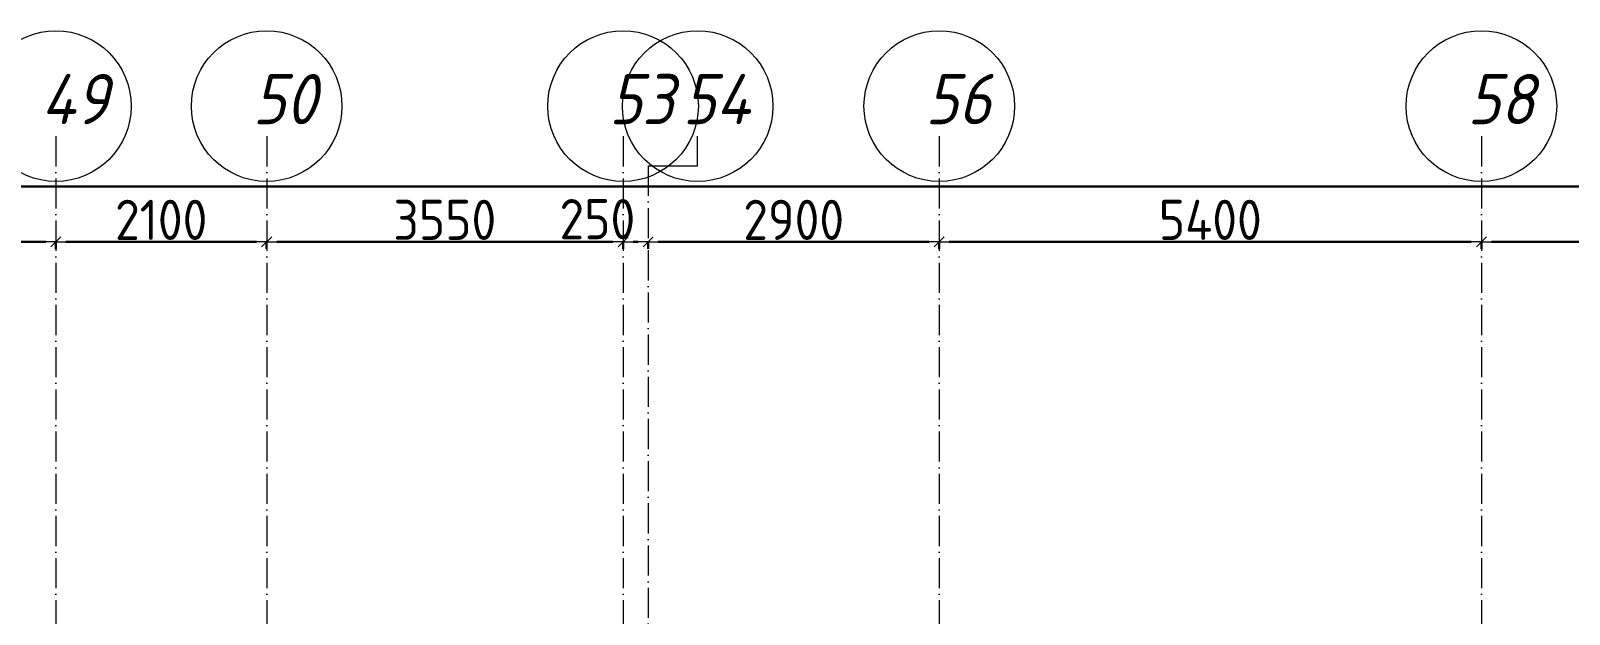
# Model space of a CAD drawing. Header units: millimetres. Extents: x -213536 to 1564669, y -45299 to 942238.
# Drawn here: x 612983 to 628308, y 657677 to 663487 of the extents above; entities that cross this region are included whole.
import ezdxf

# ---------------------------------------------------------------- set-up
doc = ezdxf.new("R2010")
doc.units = ezdxf.units.MM
doc.linetypes.add('50_200_ШТРИХ_1Т_ш5_п1_п1_', pattern=[700, 500, -100, 0, -100])
for name, color, linetype, lineweight in [('3.1) ЖБ окна 1.2 м', 102, 'Continuous', 30), ('A-____-____-DIMS', 7, 'Continuous', 9), ('S-GRID-____-IDEN', 7, 'Continuous', 9), ('S-GRID-____-OTLN', 7, 'Continuous', 9), ('S-GRID-____-OTLN-1', 7, '50_200_ШТРИХ_1Т_ш5_п1_п1_', 9)]:
    doc.layers.add(name, color=color, linetype=linetype, lineweight=lineweight)
doc.styles.add('ISOCPEUR_I_9', font='isocpeui.ttf', dxfattribs={"width": 0.9, "height": 250})
doc.styles.add('СПДС', font='isocpeur.ttf', dxfattribs={"width": 0.9})
doc.dimstyles.new('Размера А3', dxfattribs={"dimtxt": 200, "dimasz": 100, "dimexe": 70, "dimexo": 100, "dimgap": 20, "dimtad": 1, "dimdec": 0, "dimrnd": 10, "dimzin": 0, "dimdsep": 46, "dimtxsty": 'СПДС', "dimblk": 'ARROWHEAD_6', "dimcen": 1, "dimclrd": 256, "dimclre": 256, "dimclrt": 256, "dimazin": 0, "dimtfac": 1, "dimtdec": 0, "dimtmove": 2, "dimatfit": 3, "dimfxl": 1, "dimtolj": 1, "dimtzin": 0, "dimarcsym": 0})

# ---------------------------------------------------------------- blocks, each defined once
blk = doc.blocks.new('Ось сетки - Круг_Ø6_00__ISO-2_5_0_9K_-25732049-АР1_План отверстий 2 этажа в осях 1-64_Ю-ЯЯ')
at = {"layer": 'S-GRID-____-IDEN'}
blk.add_circle((0, 0), 3, dxfattribs=at)
blk = doc.blocks.new('ARROWHEAD_6')
at = {"color": 0, "linetype": 'Continuous'}
for p, q in [((0, 0), (-1, 0)), ((-0.5, -0.5), (0.5, 0.5))]:
    blk.add_line(p, q, dxfattribs=at)
blk = doc.blocks.new('*D5529')
at = {"layer": 'A-____-____-DIMS', "lineweight": -2, "transparency": 16777216}
for p, q in [((51108, 548862), (51108, 548786)), ((51208, 548856), (53258, 548856)), ((53358, 548862), (53358, 548786))]:
    blk.add_line(p, q, dxfattribs=at)
at = {"layer": 'Defpoints', "color": 0, "lineweight": 30, "transparency": 16777216}
for p in [(51108, 548962), (53358, 548962), (53358, 548856)]:
    blk.add_point(p, dxfattribs=at)
at = {"layer": 'A-____-____-DIMS', "lineweight": -2, "transparency": 16777216, "xscale": 100, "yscale": 100, "zscale": 100, "rotation": 180}
blk.add_blockref('ARROWHEAD_6', (51108, 548856), dxfattribs=at)
at = {"layer": 'A-____-____-DIMS', "lineweight": -2, "transparency": 16777216, "xscale": 100, "yscale": 100, "zscale": 100}
blk.add_blockref('ARROWHEAD_6', (53358, 548856), dxfattribs=at)
at = {"layer": 'A-____-____-DIMS', "transparency": 16777216, "insert": (52233, 549076), "char_height": 400, "width": 2.49, "attachment_point": 5, "style": 'СПДС'}
blk.add_mtext('\\A1;2250', dxfattribs=at)
blk = doc.blocks.new('*D5530')
at = {"layer": 'A-____-____-DIMS', "lineweight": -2, "transparency": 16777216}
for p, q in [((53358, 548862), (53358, 548786)), ((53458, 548856), (55358, 548856)), ((55458, 548862), (55458, 548786))]:
    blk.add_line(p, q, dxfattribs=at)
at = {"layer": 'Defpoints', "color": 0, "lineweight": 30, "transparency": 16777216}
for p in [(53358, 548962), (55458, 548962), (55458, 548856)]:
    blk.add_point(p, dxfattribs=at)
at = {"layer": 'A-____-____-DIMS', "lineweight": -2, "transparency": 16777216, "xscale": 100, "yscale": 100, "zscale": 100, "rotation": 180}
blk.add_blockref('ARROWHEAD_6', (53358, 548856), dxfattribs=at)
at = {"layer": 'A-____-____-DIMS', "lineweight": -2, "transparency": 16777216, "xscale": 100, "yscale": 100, "zscale": 100}
blk.add_blockref('ARROWHEAD_6', (55458, 548856), dxfattribs=at)
at = {"layer": 'A-____-____-DIMS', "transparency": 16777216, "insert": (54408, 549076), "char_height": 400, "width": 2.3, "attachment_point": 5, "style": 'СПДС'}
blk.add_mtext('\\A1;2100', dxfattribs=at)
blk = doc.blocks.new('*D5531')
at = {"layer": 'A-____-____-DIMS', "lineweight": -2, "transparency": 16777216}
for p, q in [((55458, 548862), (55458, 548786)), ((55558, 548856), (58908, 548856)), ((59008, 548862), (59008, 548786))]:
    blk.add_line(p, q, dxfattribs=at)
at = {"layer": 'Defpoints', "color": 0, "lineweight": 30, "transparency": 16777216}
for p in [(55458, 548962), (59008, 548962), (59008, 548856)]:
    blk.add_point(p, dxfattribs=at)
at = {"layer": 'A-____-____-DIMS', "lineweight": -2, "transparency": 16777216, "xscale": 100, "yscale": 100, "zscale": 100, "rotation": 180}
blk.add_blockref('ARROWHEAD_6', (55458, 548856), dxfattribs=at)
at = {"layer": 'A-____-____-DIMS', "lineweight": -2, "transparency": 16777216, "xscale": 100, "yscale": 100, "zscale": 100}
blk.add_blockref('ARROWHEAD_6', (59008, 548856), dxfattribs=at)
at = {"layer": 'A-____-____-DIMS', "transparency": 16777216, "insert": (57233, 549076), "char_height": 400, "width": 2.49, "attachment_point": 5, "style": 'СПДС'}
blk.add_mtext('\\A1;3550', dxfattribs=at)
blk = doc.blocks.new('*D5532')
at = {"layer": 'A-____-____-DIMS', "lineweight": -2, "transparency": 16777216}
for p, q in [((59008, 548862), (59008, 548786)), ((59108, 548856), (59158, 548856)), ((59258, 548862), (59258, 548786))]:
    blk.add_line(p, q, dxfattribs=at)
at = {"layer": 'Defpoints', "color": 0, "lineweight": 30, "transparency": 16777216}
for p in [(59008, 548962), (59258, 548962), (59258, 548856)]:
    blk.add_point(p, dxfattribs=at)
at = {"layer": 'A-____-____-DIMS', "lineweight": -2, "transparency": 16777216, "xscale": 100, "yscale": 100, "zscale": 100, "rotation": 180}
blk.add_blockref('ARROWHEAD_6', (59008, 548856), dxfattribs=at)
at = {"layer": 'A-____-____-DIMS', "lineweight": -2, "transparency": 16777216, "xscale": 100, "yscale": 100, "zscale": 100}
blk.add_blockref('ARROWHEAD_6', (59258, 548856), dxfattribs=at)
at = {"layer": 'A-____-____-DIMS', "transparency": 16777216, "insert": (58375, 549283), "char_height": 400, "width": 1.87, "attachment_point": 1, "line_spacing_factor": 1.149209, "style": 'СПДС'}
blk.add_mtext('\\A1;250', dxfattribs=at)
blk = doc.blocks.new('*D5533')
at = {"layer": 'A-____-____-DIMS', "lineweight": -2, "transparency": 16777216}
for p, q in [((59258, 548862), (59258, 548786)), ((59358, 548856), (62058, 548856)), ((62158, 548862), (62158, 548786))]:
    blk.add_line(p, q, dxfattribs=at)
at = {"layer": 'Defpoints', "color": 0, "lineweight": 30, "transparency": 16777216}
for p in [(59258, 548962), (62158, 548962), (62158, 548856)]:
    blk.add_point(p, dxfattribs=at)
at = {"layer": 'A-____-____-DIMS', "lineweight": -2, "transparency": 16777216, "xscale": 100, "yscale": 100, "zscale": 100, "rotation": 180}
blk.add_blockref('ARROWHEAD_6', (59258, 548856), dxfattribs=at)
at = {"layer": 'A-____-____-DIMS', "lineweight": -2, "transparency": 16777216, "xscale": 100, "yscale": 100, "zscale": 100}
blk.add_blockref('ARROWHEAD_6', (62158, 548856), dxfattribs=at)
at = {"layer": 'A-____-____-DIMS', "transparency": 16777216, "insert": (60708, 549076), "char_height": 400, "width": 2.49, "attachment_point": 5, "style": 'СПДС'}
blk.add_mtext('\\A1;2900', dxfattribs=at)
blk = doc.blocks.new('*D5534')
at = {"layer": 'A-____-____-DIMS', "lineweight": -2, "transparency": 16777216}
for p, q in [((62158, 548862), (62158, 548786)), ((62258, 548856), (67458, 548856)), ((67558, 548862), (67558, 548786))]:
    blk.add_line(p, q, dxfattribs=at)
at = {"layer": 'Defpoints', "color": 0, "lineweight": 30, "transparency": 16777216}
for p in [(62158, 548962), (67558, 548962), (67558, 548856)]:
    blk.add_point(p, dxfattribs=at)
at = {"layer": 'A-____-____-DIMS', "lineweight": -2, "transparency": 16777216, "xscale": 100, "yscale": 100, "zscale": 100, "rotation": 180}
blk.add_blockref('ARROWHEAD_6', (62158, 548856), dxfattribs=at)
at = {"layer": 'A-____-____-DIMS', "lineweight": -2, "transparency": 16777216, "xscale": 100, "yscale": 100, "zscale": 100}
blk.add_blockref('ARROWHEAD_6', (67558, 548856), dxfattribs=at)
at = {"layer": 'A-____-____-DIMS', "transparency": 16777216, "insert": (64858, 549076), "char_height": 400, "width": 2.56, "attachment_point": 5, "style": 'СПДС'}
blk.add_mtext('\\A1;5400', dxfattribs=at)
blk = doc.blocks.new('*D5535')
at = {"layer": 'A-____-____-DIMS', "lineweight": -2, "transparency": 16777216}
for p, q in [((67558, 548862), (67558, 548786)), ((67658, 548856), (73408, 548856)), ((73508, 548862), (73508, 548786))]:
    blk.add_line(p, q, dxfattribs=at)
at = {"layer": 'Defpoints', "color": 0, "lineweight": 30, "transparency": 16777216}
for p in [(67558, 548962), (73508, 548962), (73508, 548856)]:
    blk.add_point(p, dxfattribs=at)
at = {"layer": 'A-____-____-DIMS', "lineweight": -2, "transparency": 16777216, "xscale": 100, "yscale": 100, "zscale": 100, "rotation": 180}
blk.add_blockref('ARROWHEAD_6', (67558, 548856), dxfattribs=at)
at = {"layer": 'A-____-____-DIMS', "lineweight": -2, "transparency": 16777216, "xscale": 100, "yscale": 100, "zscale": 100}
blk.add_blockref('ARROWHEAD_6', (73508, 548856), dxfattribs=at)
at = {"layer": 'A-____-____-DIMS', "transparency": 16777216, "insert": (70533, 549076), "char_height": 400, "width": 2.49, "attachment_point": 5, "style": 'СПДС'}
blk.add_mtext('\\A1;5950', dxfattribs=at)
blk = doc.blocks.new('*D5539')
at = {"layer": 'A-____-____-DIMS', "lineweight": -2, "transparency": 16777216}
for p, q in [((-17942, 549415), (-17942, 549339)), ((-17842, 549409), (33027, 549409)), ((85458, 549409), (34435, 549409)), ((85558, 549415), (85558, 549339))]:
    blk.add_line(p, q, dxfattribs=at)
at = {"layer": 'Defpoints', "color": 0, "lineweight": 30, "transparency": 16777216}
for p in [(-17942, 549515), (85558, 549515), (85558, 549409)]:
    blk.add_point(p, dxfattribs=at)
at = {"layer": 'A-____-____-DIMS', "lineweight": -2, "transparency": 16777216, "xscale": 100, "yscale": 100, "zscale": 100, "rotation": 180}
blk.add_blockref('ARROWHEAD_6', (-17942, 549409), dxfattribs=at)
at = {"layer": 'A-____-____-DIMS', "lineweight": -2, "transparency": 16777216, "xscale": 100, "yscale": 100, "zscale": 100}
blk.add_blockref('ARROWHEAD_6', (85558, 549409), dxfattribs=at)
at = {"layer": 'A-____-____-DIMS', "transparency": 16777216, "insert": (33047, 549835), "char_height": 400, "width": 3.54, "attachment_point": 1, "line_spacing_factor": 1.149209, "style": 'СПДС'}
blk.add_mtext('\\A1;103500', dxfattribs=at)
blk = doc.blocks.new('2этаж')
at = {"layer": 'S-GRID-____-OTLN-1', "color": 251, "ltscale": 0.6, "true_color": 0x636466}
for p, q in [((53358.3, 549908.8), (53358.3, 511907.5)), ((55458.3, 549908.8), (55458.3, 498997)), ((59008.3, 549908.8), (59008.3, 498997)), ((62158.3, 549908.8), (62158.3, 498997)), ((67558.3, 549908.8), (67558.3, 498997)), ((59258.3, 549613.9), (59258.3, 499306.9))]:
    blk.add_line(p, q, dxfattribs=at)
at = {"layer": 'S-GRID-____-IDEN', "xscale": 250, "yscale": 250, "zscale": 99.99999999999993, "rotation": 180}
for p in [(53358.3, 550208.8), (55458.3, 550208.8), (59008.3, 550208.8), (59751.2, 550208.8), (62158.3, 550208.8), (67558.3, 550208.8)]:
    blk.add_blockref('Ось сетки - Круг_Ø6_00__ISO-2_5_0_9K_-25732049-АР1_План отверстий 2 этажа в осях 1-64_Ю-ЯЯ', p, dxfattribs=at)
at = {"layer": 'S-GRID-____-IDEN', "char_height": 500, "attachment_point": 1, "style": 'ISOCPEUR_I_9'}
for s, insert, width in [('49', (53210.4, 550528.5), 425.696), ('50', (55319.4, 550528.5), 404.05), ('53', (58869.4, 550528.5), 404.05), ('54', (59603.3, 550528.5), 425.696), ('56', (62019.4, 550528.5), 404.05), ('58', (67419.4, 550528.5), 404.05)]:
    blk.add_mtext(s, dxfattribs=dict(at, insert=insert, width=width))
at = {"layer": 'A-____-____-DIMS'}
for base, p1, p2, picture, middle in [((85558.3, 549408.6), (-17941.7, 549514.7), (85558.3, 549514.7), '*D5539', (33731.2, 549568.6)), ((59258.3, 548856.4), (59008.3, 548962.5), (59258.3, 548962.5), '*D5532', (58716.7, 549016.3))]:
    dim = blk.add_linear_dim(base=base, p1=p1, p2=p2, dimstyle='Размера А3', override={"dimtxt": 400}, dxfattribs=at)
    dim.commit()
    dim.dimension.update_dxf_attribs({"geometry": picture, "text_midpoint": middle, "dimtype": 160})
for base, p1, p2, picture, middle in [((53358.3, 548856.4), (51108.3, 548962.5), (53358.3, 548962.5), '*D5529', (52233.3, 549076.4)), ((55458.3, 548856.4), (53358.3, 548962.5), (55458.3, 548962.5), '*D5530', (54408.3, 549076.4)), ((59008.3, 548856.4), (55458.3, 548962.5), (59008.3, 548962.5), '*D5531', (57233.3, 549076.4)), ((62158.3, 548856.4), (59258.3, 548962.5), (62158.3, 548962.5), '*D5533', (60708.3, 549076.4)), ((67558.3, 548856.4), (62158.3, 548962.5), (67558.3, 548962.5), '*D5534', (64858.3, 549076.4)), ((73508.3, 548856.4), (67558.3, 548962.5), (73508.3, 548962.5), '*D5535', (70533.3, 549076.4))]:
    dim = blk.add_linear_dim(base=base, p1=p1, p2=p2, dimstyle='Размера А3', override={"dimtxt": 400}, dxfattribs=at)
    dim.commit()
    dim.dimension.update_dxf_attribs({"geometry": picture, "text_midpoint": middle})

msp = doc.modelspace()

# ---------------------------------------------------------------- linework, layer by layer
at = {"layer": 'S-GRID-____-OTLN'}
for p, q in [((619625.5, 662142), (619625.5, 662436.9)), ((619132.6, 662142), (619625.5, 662142))]:
    msp.add_line(p, q, dxfattribs=at)

# ---------------------------------------------------------------- block references
at = {"layer": '3.1) ЖБ окна 1.2 м'}
msp.add_blockref('2этаж', (559874.3, 112528.1), dxfattribs=at)

doc.saveas('drawing.dxf')
